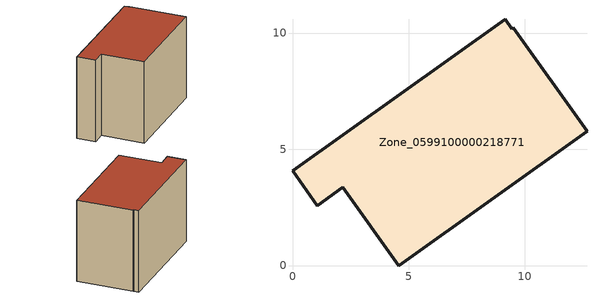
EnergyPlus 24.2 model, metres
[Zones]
Zone_0599100000218771
 floor ground (C_G): 9.43,10.19 9.49,10.23 12.67,5.77 4.57,0 2.16,3.36 1.06,2.58 0,4.07 9.16,10.59 z0
 wall outside (C_F): 9.16,10.59 0,4.07 1.06,2.58 2.16,3.36 4.57,0 12.67,5.77 9.49,10.23 9.43,10.19 9.16,10.59 z0:8.08
 roof outside (C_R): 9.43,10.19 9.16,10.59 0,4.07 1.06,2.58 2.16,3.36 4.57,0 12.67,5.77 9.49,10.23 z8.08
[BUILDING]
Pand.0599100000218771: North Axis=0; Terrain=City; Loads Convergence Tolerance Value=0.04; Temperature Convergence Tolerance Value=0.4; Solar Distribution=FullExterior; Maximum Number of Warmup Days=25; Minimum Number of Warmup Days=1
[Site:Location]
Rotterdam.The.Hague.AP_ZH_NLD Design_Conditions: Latitude=51.96; Longitude=4.45; Time Zone=1; Elevation=-4.5
[SITE:GROUNDTEMPERATURE:BUILDINGSURFACE]
18, 18, 18, 18, 18, 18, 18, 18, 18, 18, 18, 18
[MATERIAL] Thermal Absorptance=0.9; Solar Absorptance=0.7; Visible Absorptance=0.7
Name | Roughness | Thickness | Conductivity | Density | Specific Heat
G.TC.1975-1991 | MediumSmooth | 0.15 | 0.288461 | 540 | 1210
F.TC.1975-1991 | Rough | 0.3 | 0.230769 | 1920 | 840
R.TC.1975-1991 | MediumRough | 0.2 | 0.153846 | 1500 | 1000
[CONSTRUCTION]
C_G: G.TC.1975-1991
C_F: F.TC.1975-1991
C_R: R.TC.1975-1991
[ZONE]
Zone_0599100000218771: Type=1; Multiplier=1; Ceiling Height=Autocalculate; Volume=Autocalculate; Floor Area=autocalculate; Part of Total Floor Area=Yes
[ZONEINFILTRATION:DESIGNFLOWRATE]
Infil_Zone_0599100000218771: Zone or ZoneList or Space or SpaceList=Zone_0599100000218771; Schedule=AlwaysOn; Design Flow Rate Calculation Method=Flow/Area; Flow Rate per Floor Area=0.003; Constant Term Coefficient=1; Temperature Term Coefficient=0; Velocity Term Coefficient=0; Velocity Squared Term Coefficient=0
[HVACTEMPLATE:ZONE:IDEALLOADSAIRSYSTEM]
Zone_0599100000218771: Maximum Heating Supply Air Temperature=50; Minimum Cooling Supply Air Temperature=13; Maximum Heating Supply Air Humidity Ratio=0.0156; Minimum Cooling Supply Air Humidity Ratio=0.0077; Heating Limit=NoLimit; Cooling Limit=NoLimit; Dehumidification Control Type=ConstantSensibleHeatRatio; Cooling Sensible Heat Ratio=0.7; Dehumidification Setpoint=60; Humidification Control Type=None; Humidification Setpoint=30; Outdoor Air Method=None; Outdoor Air Flow Rate per Person=0.00944; Outdoor Air Flow Rate per Zone Floor Area=0; Outdoor Air Flow Rate per Zone=0; Demand Controlled Ventilation Type=None; Outdoor Air Economizer Type=NoEconomizer; Heat Recovery Type=None; Sensible Heat Recovery Effectiveness=0.7; Latent Heat Recovery Effectiveness=0.65
[ZONECONTROL:THERMOSTAT]
ThermostatControl_Zone_0599100000218771: Zone or ZoneList=Zone_0599100000218771; Control Type Schedule=DualSetpointControlType; Control 1=Thermostat_Zone_0599100000218771; Temperature Difference Between Cutout And Setpoint=0
[THERMOSTATSETPOINT:DUALSETPOINT]
Thermostat_Zone_0599100000218771: Heating Setpoint Temperature Schedule=HeatingSetpoint_Zone_0599100000218771; Cooling Setpoint Temperature Schedule=CoolingSetpoint_Zone_0599100000218771
[SCHEDULE:COMPACT]
HeatingSetpoint_Zone_0599100000218771: Through: 12/31, For: AllDays, Until: 24:00, 21
CoolingSetpoint_Zone_0599100000218771: Through: 12/31, For: AllDays, Until: 24:00, 24
DualSetpointControlType: Through: 12/31, For: AllDays, Until: 24:00, 4
AlwaysOn: Through: 12/31, For: AllDays, Until: 24:00, 1
